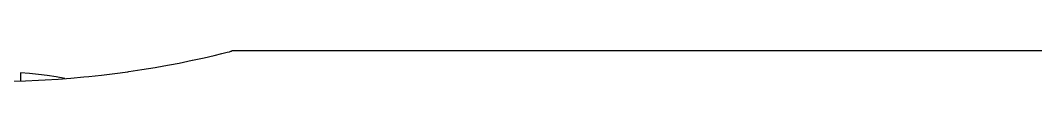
# Model space of a CAD drawing. Header units: millimetres. Extents: x -495897 to 1376592, y -28539 to 470976.
# Drawn here: x 205073 to 206353, y 220767 to 220804 of the extents above; entities that cross this region are included whole.
import ezdxf

# ---------------------------------------------------------------- set-up
doc = ezdxf.new("R2010")
doc.units = ezdxf.units.MM

msp = doc.modelspace()

# ---------------------------------------------------------------- linework, layer by layer
at = {"color": 0}
for p, q in [((205333.718, 220803.053), (205336.318, 220803.573)), ((205336.318, 220803.573), (205338.138, 220804.093)), ((205338.138, 220804.093), (205338.268, 220804.093)), ((205338.268, 220804.093), (205338.918, 220804.353)), ((205338.918, 220804.353), (205339.178, 220804.353)), ((205339.178, 220804.353), (205339.308, 220804.483)), ((206734.208, 220804.483), (205339.308, 220804.483)), ((205272.878, 220789.273), (205289.518, 220792.783)), ((205289.518, 220792.783), (205289.908, 220792.783)), ((205289.908, 220792.783), (205304.598, 220796.033)), ((205304.598, 220796.033), (205316.948, 220798.893)), ((205316.948, 220798.893), (205326.828, 220801.233)), ((205326.828, 220801.233), (205333.718, 220803.053)), ((205191.758, 220776.013), (205208.268, 220778.353)), ((205208.268, 220778.353), (205209.438, 220778.483)), ((205209.438, 220778.483), (205225.948, 220780.953)), ((205225.948, 220780.953), (205242.588, 220783.683)), ((205242.588, 220783.683), (205253.508, 220785.633)), ((205253.508, 220785.633), (205270.408, 220788.883)), ((205270.408, 220788.883), (205272.878, 220789.273)), ((205063.058, 220766.653), (205079.178, 220767.043)), ((205072.938, 220776.923), (205072.938, 220766.913)), ((205079.178, 220767.043), (205095.558, 220767.563)), ((205095.558, 220767.563), (205104.138, 220768.083)), ((205104.138, 220768.083), (205120.258, 220768.993)), ((205120.258, 220768.993), (205136.508, 220770.293)), ((205136.508, 220770.293), (205152.888, 220771.723)), ((205152.888, 220771.723), (205158.998, 220772.243)), ((205158.998, 220772.243), (205175.248, 220774.063)), ((205175.248, 220774.063), (205191.758, 220776.013))]:
    msp.add_line(p, q, dxfattribs=at)
msp.add_lwpolyline([(205128.838, 220769.773), (205117.788, 220771.723), (205106.608, 220773.413), (205095.428, 220774.843), (205084.248, 220776.013), (205072.938, 220776.923)], dxfattribs=at)

doc.saveas('drawing.dxf')
